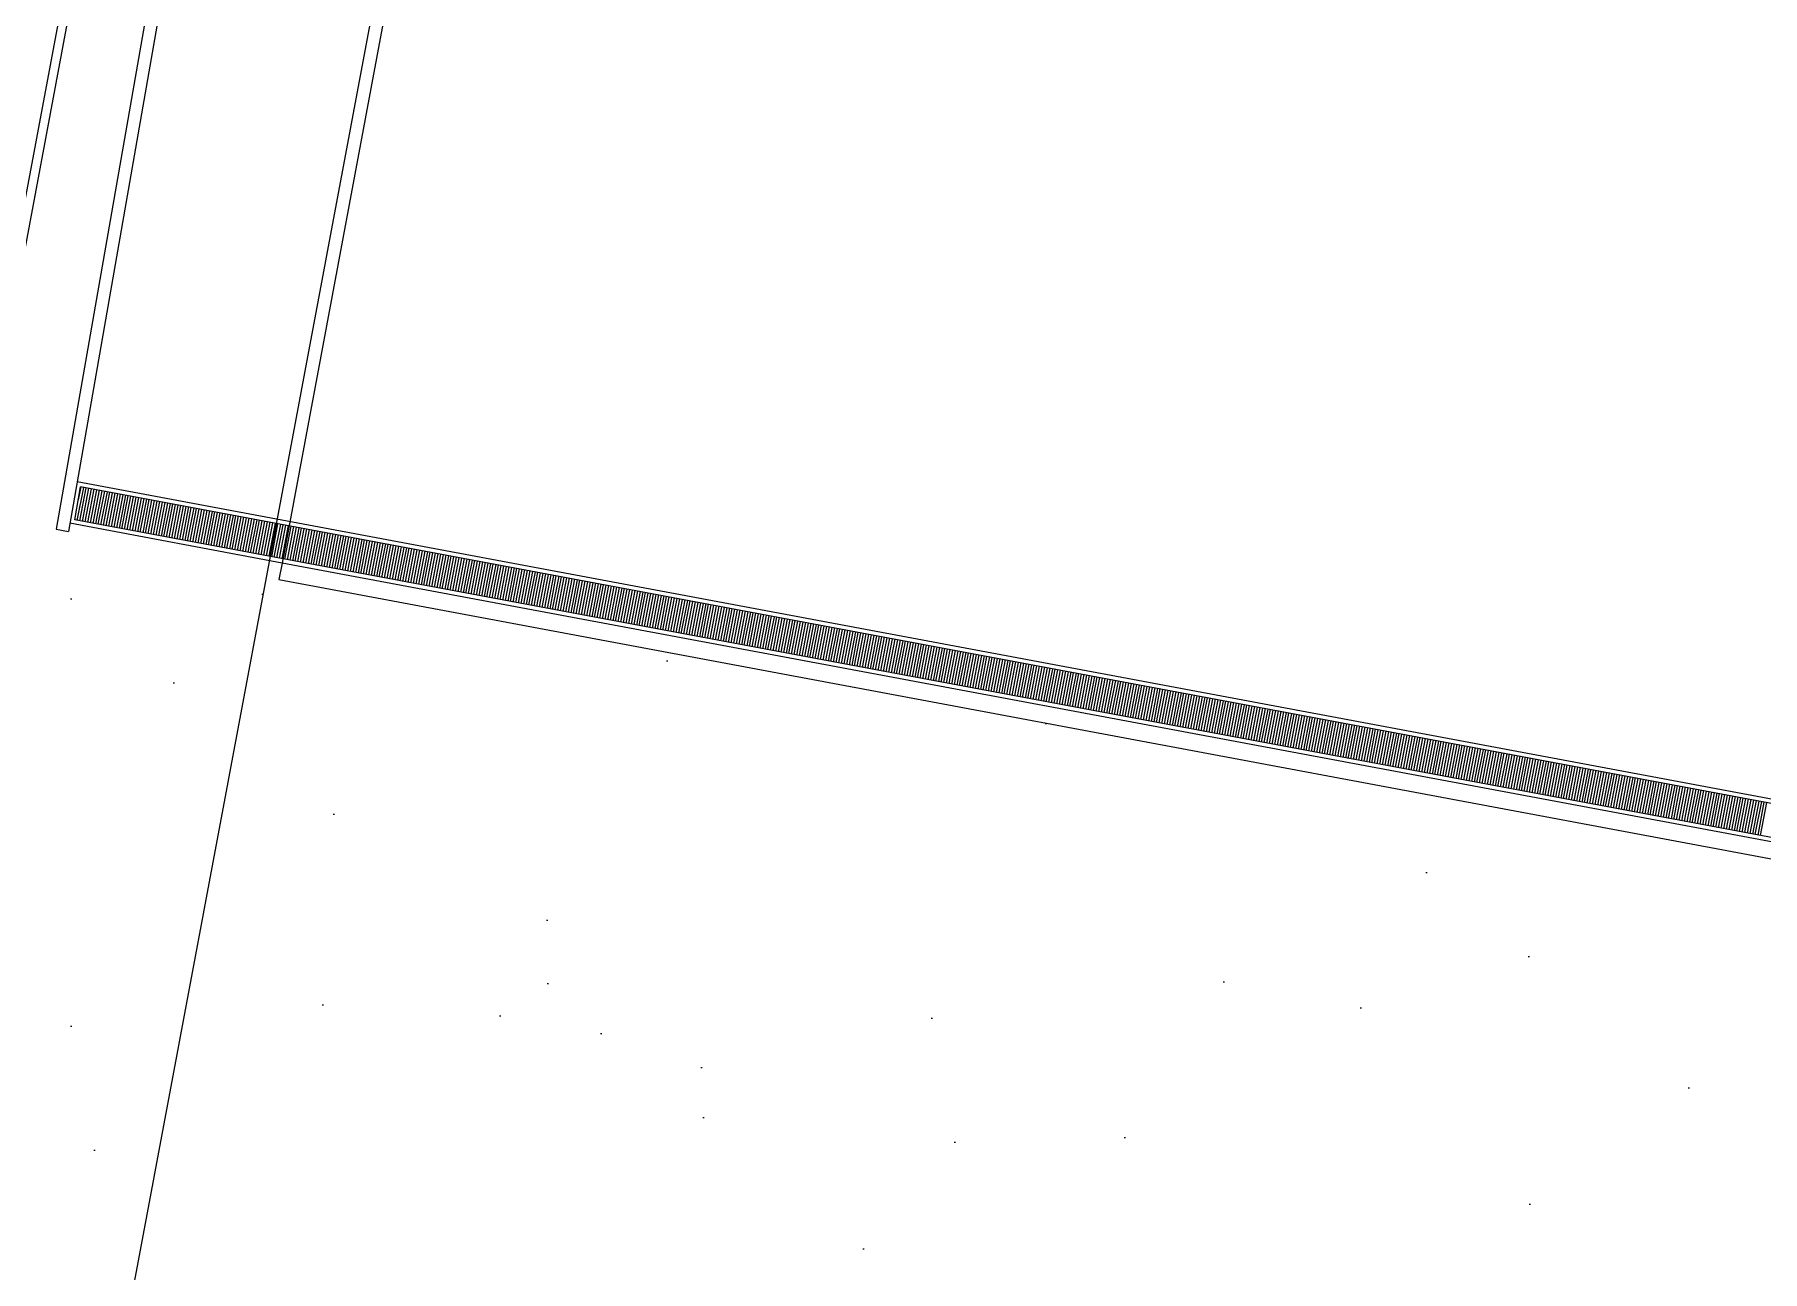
# Model space of a CAD drawing. Header units: metres. Extents: x 1796 to 2240, y -1398 to -687.
# Drawn here: x 2008.53 to 2029.07, y -1155.63 to -1140.93 of the extents above; entities that cross this region are included whole.
import ezdxf

# ---------------------------------------------------------------- set-up
doc = ezdxf.new("R2010")
doc.units = ezdxf.units.M
doc.header["$MEASUREMENT"] = 0
doc.layers.add('ARQUITETURA', color=253, linetype='CONTINUOUS')
pattern_1 = [(350.62296, (1466.5355, -762.2295), (4.08992, 4.08927), [0, -4.56, 0, -5.1, 0, -4.875]), (320.623, (1466.5355, -762.2295), (9.808834, 1.91215), [0, -2.46, 0, -4.11, 0, -1.575]), (280.623, (1464.013, -759.536), (6.39856, -6.807323), [0, -1.5, 0, -5.4, 0, -7.05]), (270.623, (1464.013, -759.536), (8.08648, -4.78256), [0, -0.75, 0, -3.54, 0, -4.05])]

msp = doc.modelspace()

# ---------------------------------------------------------------- hatches: boundary and pattern name
at = {"layer": 'ARQUITETURA'}
h = msp.add_hatch(dxfattribs=at)
h.set_pattern_fill('AR-SAND', color=116, scale=3, angle=-46.877, style=0)
h.set_pattern_definition(pattern_1)
edge = h.paths.add_edge_path()
edge.add_line((2048.41, -1161.912), (2047.65, -1163.919))
edge.add_arc((2015.073, -1249.958), 92, 69.26198, 79.43995)
edge.add_line((2031.934, -1159.516), (2031.658, -1160.99))
edge.add_line((2031.658, -1160.99), (2009.518, -1156.844))
edge.add_line((2009.518, -1156.844), (2011.289, -1147.384))
edge.add_line((2011.289, -1147.384), (2033.265, -1151.499))
edge.add_line((2033.265, -1151.499), (2037.108, -1132.566))
edge.add_line((2037.108, -1132.566), (2028.352, -1123.315))
edge.add_line((2028.352, -1123.315), (2021.935, -1122.012))
edge.add_line((2021.935, -1122.012), (2022.419, -1119.626))
edge.add_arc((2025.457, -1120.243), 3.1, 43.1229, 168.5248, ccw=False)
edge.add_line((2027.72, -1118.124), (2040.231, -1131.482))
edge.add_arc((2039.063, -1132.575), 1.6, -10.3134, 43.1255, ccw=False)
edge.add_line((2040.638, -1132.862), (2037.908, -1147.419))
edge.add_arc((2043.365, -1148.443), 5.552, 169.3787, 228.4034)
edge.add_line((2039.679, -1152.595), (2048.41, -1161.912))
h = msp.add_hatch(dxfattribs=at)
h.set_pattern_fill('AR-SAND', color=116, scale=3, angle=-46.877, style=0)
h.set_pattern_definition(pattern_1)
h.paths.add_polyline_path([(1984.128, -1141.17), (1983.915, -1144.159), (1982.84, -1144.083), (1980.118, -1171.816), (1989.506, -1172.832), (2002.464, -1175.362), (2004.71, -1163.269), (2008.192, -1163.921), (2011.436, -1147.411), (2007.825, -1146.633), (2008.106, -1145.134)])
h = msp.add_hatch(dxfattribs=at)
h.set_pattern_fill('AR-SAND', color=116, scale=3, angle=-46.877, style=0)
h.set_pattern_definition(pattern_1)
h.paths.add_polyline_path([(2008.001, -1145.115), (2011.522, -1146.142), (2011.588, -1145.787)])
h.paths.add_polyline_path([(2011.51, -1146.205), (2005.926, -1176.011), (2009.518, -1156.844), (2009.518, -1156.844), (2011.289, -1147.384)])
edge = h.paths.add_edge_path()
edge.add_line((1981.157, -1171.776), (1975.185, -1171.196))
edge.add_line((1975.185, -1171.196), (1977.014, -1152.352))
edge.add_line((1977.014, -1152.352), (1946.456, -1159.903))
edge.add_line((1946.456, -1159.903), (1949.839, -1173.594))
edge.add_arc((1971.325, -1273.05), 101.75, 84.4554, 102.19064, ccw=False)

# ---------------------------------------------------------------- linework, layer by layer
for p, q in [((2015.733, -1107.076, 0), (2008.787, -1146.813, 0)), ((2015.881, -1107.101), (2008.934, -1146.841)), ((2011.894, -1124.326), (2008.001, -1145.115)), ((2010.497, -1132.366), (2004.71, -1163.269)), ((2008.192, -1163.921), (2013.447, -1135.859)), ((2013.594, -1135.887), (2011.473, -1147.215)), ((2009.009, -1146.702), (2009.078, -1146.308)), ((2009.112, -1146.315), (2009.036, -1146.707)), ((2033.207, -1150.776), (2009.038, -1146.25)), ((2009.081, -1146.309), (2009.051, -1146.462)), ((2009.143, -1146.32), (2009.068, -1146.713)), ((2033.148, -1150.816), (2009.078, -1146.308)), ((2009.174, -1146.326), (2009.099, -1146.719)), ((2009.206, -1146.332), (2009.13, -1146.725)), ((2009.237, -1146.338), (2009.161, -1146.731)), ((2009.268, -1146.344), (2009.193, -1146.737)), ((2009.299, -1146.35), (2009.224, -1146.743)), ((2009.33, -1146.356), (2009.255, -1146.748)), ((2009.362, -1146.361), (2009.286, -1146.754)), ((2009.393, -1146.367), (2009.317, -1146.76)), ((2009.424, -1146.373), (2009.349, -1146.766)), ((2009.455, -1146.379), (2009.38, -1146.772)), ((2009.486, -1146.385), (2009.411, -1146.778)), ((2009.518, -1146.391), (2009.442, -1146.783)), ((2009.549, -1146.396), (2009.473, -1146.789)), ((2009.58, -1146.402), (2009.505, -1146.795)), ((2009.611, -1146.408), (2009.536, -1146.801)), ((2009.642, -1146.414), (2009.567, -1146.807)), ((2009.674, -1146.42), (2009.598, -1146.813)), ((2009.705, -1146.426), (2009.629, -1146.818)), ((2009.736, -1146.432), (2009.661, -1146.824)), ((2009.767, -1146.437), (2009.692, -1146.83)), ((2009.799, -1146.443), (2009.723, -1146.836)), ((2009.83, -1146.449), (2009.754, -1146.842)), ((2009.861, -1146.455), (2009.785, -1146.848)), ((2009.892, -1146.461), (2009.817, -1146.854)), ((2009.923, -1146.467), (2009.848, -1146.859)), ((2009.955, -1146.472), (2009.879, -1146.865)), ((2009.986, -1146.478), (2009.91, -1146.871)), ((2010.017, -1146.484), (2009.942, -1146.877)), ((2010.048, -1146.49), (2009.973, -1146.883)), ((2010.079, -1146.496), (2010.004, -1146.889)), ((2010.111, -1146.502), (2010.035, -1146.894)), ((2010.142, -1146.507), (2010.066, -1146.9)), ((2010.173, -1146.513), (2010.098, -1146.906)), ((2010.204, -1146.519), (2010.129, -1146.912)), ((2010.235, -1146.525), (2010.16, -1146.918)), ((2010.267, -1146.531), (2010.191, -1146.924)), ((2010.298, -1146.537), (2010.222, -1146.93)), ((2010.329, -1146.543), (2010.254, -1146.935)), ((2010.36, -1146.548), (2010.285, -1146.941)), ((2010.391, -1146.554), (2010.316, -1146.947)), ((2010.423, -1146.56), (2010.347, -1146.953)), ((2010.454, -1146.566), (2010.378, -1146.959)), ((2010.485, -1146.572), (2010.41, -1146.965)), ((2010.516, -1146.578), (2010.441, -1146.97)), ((2010.548, -1146.583), (2010.472, -1146.976)), ((2010.579, -1146.589), (2010.503, -1146.982)), ((2010.61, -1146.595), (2010.534, -1146.988)), ((2010.641, -1146.601), (2010.566, -1146.994)), ((2010.672, -1146.607), (2010.597, -1147)), ((2010.704, -1146.613), (2010.628, -1147.006)), ((2010.735, -1146.619), (2010.659, -1147.011)), ((2010.766, -1146.624), (2010.691, -1147.017)), ((2010.797, -1146.63), (2010.722, -1147.023)), ((2010.828, -1146.636), (2010.753, -1147.029)), ((2010.86, -1146.642), (2010.784, -1147.035)), ((2010.891, -1146.648), (2010.815, -1147.041)), ((2010.922, -1146.654), (2010.847, -1147.046)), ((2008.787, -1146.813, 0), (2008.934, -1146.841, 0)), ((2011.473, -1147.215), (2008.952, -1146.742)), ((2033.069, -1151.208), (2009.009, -1146.702)), ((2010.953, -1146.659), (2010.878, -1147.052)), ((2010.984, -1146.665), (2010.909, -1147.058)), ((2011.016, -1146.671), (2010.94, -1147.064)), ((2011.047, -1146.677), (2010.971, -1147.07)), ((2011.078, -1146.683), (2011.003, -1147.076)), ((2011.109, -1146.689), (2011.034, -1147.081)), ((2011.14, -1146.694), (2011.065, -1147.087)), ((2011.172, -1146.7), (2011.096, -1147.093)), ((2011.203, -1146.706), (2011.127, -1147.099)), ((2011.234, -1146.712), (2011.159, -1147.105)), ((2011.265, -1146.718), (2011.19, -1147.111)), ((2011.296, -1146.724), (2011.221, -1147.117)), ((2011.328, -1146.73), (2011.252, -1147.122)), ((2011.359, -1146.735), (2011.283, -1147.128)), ((2011.39, -1146.741), (2011.315, -1147.134)), ((2011.421, -1146.747), (2011.346, -1147.14)), ((2011.453, -1146.753), (2011.377, -1147.146)), ((2011.484, -1146.759), (2011.408, -1147.152)), ((2011.515, -1146.765), (2011.44, -1147.157)), ((2011.546, -1146.77), (2011.471, -1147.163)), ((2011.577, -1146.776), (2011.502, -1147.169)), ((2011.609, -1146.782), (2011.533, -1147.175)), ((2011.64, -1146.788), (2011.564, -1147.181)), ((2011.671, -1146.794), (2011.596, -1147.187)), ((2011.702, -1146.8), (2011.627, -1147.193)), ((2011.733, -1146.806), (2011.658, -1147.198)), ((2011.765, -1146.811), (2011.689, -1147.204)), ((2011.796, -1146.817), (2011.72, -1147.21)), ((2011.827, -1146.823), (2011.752, -1147.216)), ((2011.858, -1146.829), (2011.783, -1147.222)), ((2011.889, -1146.835), (2011.814, -1147.228)), ((2011.921, -1146.841), (2011.845, -1147.233)), ((2011.952, -1146.846), (2011.876, -1147.239)), ((2011.983, -1146.852), (2011.908, -1147.245)), ((2012.014, -1146.858), (2011.939, -1147.251)), ((2012.045, -1146.864), (2011.97, -1147.257)), ((2012.077, -1146.87), (2012.001, -1147.263)), ((2012.108, -1146.876), (2012.032, -1147.268)), ((2012.139, -1146.881), (2012.064, -1147.274)), ((2012.17, -1146.887), (2012.095, -1147.28)), ((2012.202, -1146.893), (2012.126, -1147.286)), ((2012.233, -1146.899), (2012.157, -1147.292)), ((2012.264, -1146.905), (2012.188, -1147.298)), ((2012.295, -1146.911), (2012.22, -1147.304)), ((2012.326, -1146.917), (2012.251, -1147.309)), ((2012.358, -1146.922), (2012.282, -1147.315)), ((2012.389, -1146.928), (2012.313, -1147.321)), ((2012.42, -1146.934), (2012.345, -1147.327)), ((2012.451, -1146.94), (2012.376, -1147.333)), ((2012.482, -1146.946), (2012.407, -1147.339)), ((2012.514, -1146.952), (2012.438, -1147.344)), ((2012.545, -1146.957), (2012.469, -1147.35)), ((2012.576, -1146.963), (2012.501, -1147.356)), ((2012.607, -1146.969), (2012.532, -1147.362)), ((2012.638, -1146.975), (2012.563, -1147.368)), ((2012.67, -1146.981), (2012.594, -1147.374)), ((2012.701, -1146.987), (2012.625, -1147.38)), ((2012.732, -1146.993), (2012.657, -1147.385)), ((2012.763, -1146.998), (2012.688, -1147.391)), ((2012.794, -1147.004), (2012.719, -1147.397)), ((2012.826, -1147.01), (2012.75, -1147.403)), ((2012.857, -1147.016), (2012.781, -1147.409)), ((2012.888, -1147.022), (2012.813, -1147.415)), ((2012.919, -1147.028), (2012.844, -1147.42)), ((2012.951, -1147.033), (2012.875, -1147.426)), ((2012.982, -1147.039), (2012.906, -1147.432)), ((2013.013, -1147.045), (2012.937, -1147.438)), ((2013.044, -1147.051), (2012.969, -1147.444)), ((2013.075, -1147.057), (2013, -1147.45)), ((2013.107, -1147.063), (2013.031, -1147.455)), ((2011.473, -1147.215), (2011.436, -1147.411)), ((2033.108, -1151.266), (2011.473, -1147.215)), ((2013.138, -1147.069), (2013.062, -1147.461)), ((2013.169, -1147.074), (2013.094, -1147.467)), ((2013.2, -1147.08), (2013.125, -1147.473)), ((2013.231, -1147.086), (2013.156, -1147.479)), ((2013.263, -1147.092), (2013.187, -1147.485)), ((2013.294, -1147.098), (2013.218, -1147.491)), ((2013.325, -1147.104), (2013.25, -1147.496)), ((2013.356, -1147.109), (2013.281, -1147.502)), ((2013.387, -1147.115), (2013.312, -1147.508)), ((2013.419, -1147.121), (2013.343, -1147.514)), ((2013.45, -1147.127), (2013.374, -1147.52)), ((2013.481, -1147.133), (2013.406, -1147.526)), ((2013.512, -1147.139), (2013.437, -1147.531)), ((2013.543, -1147.144), (2013.468, -1147.537)), ((2013.575, -1147.15), (2013.499, -1147.543)), ((2013.606, -1147.156), (2013.53, -1147.549)), ((2013.637, -1147.162), (2013.562, -1147.555)), ((2013.668, -1147.168), (2013.593, -1147.561)), ((2013.7, -1147.174), (2013.624, -1147.567)), ((2013.731, -1147.18), (2013.655, -1147.572)), ((2013.762, -1147.185), (2013.686, -1147.578)), ((2013.793, -1147.191), (2013.718, -1147.584)), ((2013.824, -1147.197), (2013.749, -1147.59)), ((2013.856, -1147.203), (2013.78, -1147.596)), ((2013.887, -1147.209), (2013.811, -1147.602)), ((2013.918, -1147.215), (2013.843, -1147.607)), ((2013.949, -1147.22), (2013.874, -1147.613)), ((2013.98, -1147.226), (2013.905, -1147.619)), ((2014.012, -1147.232), (2013.936, -1147.625)), ((2014.043, -1147.238), (2013.967, -1147.631)), ((2014.074, -1147.244), (2013.999, -1147.637)), ((2014.105, -1147.25), (2014.03, -1147.642)), ((2014.136, -1147.256), (2014.061, -1147.648)), ((2014.168, -1147.261), (2014.092, -1147.654)), ((2014.199, -1147.267), (2014.123, -1147.66)), ((2011.436, -1147.411), (2033.265, -1151.499)), ((2014.23, -1147.273), (2014.155, -1147.666)), ((2014.261, -1147.279), (2014.186, -1147.672)), ((2014.292, -1147.285), (2014.217, -1147.678)), ((2014.324, -1147.291), (2014.248, -1147.683)), ((2014.355, -1147.296), (2014.279, -1147.689)), ((2014.386, -1147.302), (2014.311, -1147.695)), ((2014.417, -1147.308), (2014.342, -1147.701)), ((2014.448, -1147.314), (2014.373, -1147.707)), ((2014.48, -1147.32), (2014.404, -1147.713)), ((2014.511, -1147.326), (2014.435, -1147.718)), ((2014.542, -1147.331), (2014.467, -1147.724)), ((2014.573, -1147.337), (2014.498, -1147.73)), ((2014.605, -1147.343), (2014.529, -1147.736)), ((2014.636, -1147.349), (2014.56, -1147.742)), ((2014.667, -1147.355), (2014.592, -1147.748)), ((2014.698, -1147.361), (2014.623, -1147.754)), ((2014.729, -1147.367), (2014.654, -1147.759)), ((2014.761, -1147.372), (2014.685, -1147.765)), ((2014.792, -1147.378), (2014.716, -1147.771)), ((2014.823, -1147.384), (2014.748, -1147.777)), ((2014.854, -1147.39), (2014.779, -1147.783)), ((2014.885, -1147.396), (2014.81, -1147.789)), ((2014.917, -1147.402), (2014.841, -1147.794)), ((2014.948, -1147.407), (2014.872, -1147.8)), ((2014.979, -1147.413), (2014.904, -1147.806)), ((2015.01, -1147.419), (2014.935, -1147.812)), ((2015.041, -1147.425), (2014.966, -1147.818)), ((2015.073, -1147.431), (2014.997, -1147.824)), ((2015.104, -1147.437), (2015.028, -1147.829)), ((2015.135, -1147.443), (2015.06, -1147.835)), ((2015.166, -1147.448), (2015.091, -1147.841)), ((2015.197, -1147.454), (2015.122, -1147.847)), ((2015.229, -1147.46), (2015.153, -1147.853)), ((2015.26, -1147.466), (2015.184, -1147.859)), ((2015.291, -1147.472), (2015.216, -1147.865)), ((2015.322, -1147.478), (2015.247, -1147.87)), ((2015.354, -1147.483), (2015.278, -1147.876)), ((2015.385, -1147.489), (2015.309, -1147.882)), ((2015.416, -1147.495), (2015.34, -1147.888)), ((2015.447, -1147.501), (2015.372, -1147.894)), ((2015.478, -1147.507), (2015.403, -1147.9)), ((2015.51, -1147.513), (2015.434, -1147.905)), ((2015.541, -1147.518), (2015.465, -1147.911)), ((2015.572, -1147.524), (2015.497, -1147.917)), ((2015.603, -1147.53), (2015.528, -1147.923)), ((2015.634, -1147.536), (2015.559, -1147.929)), ((2015.666, -1147.542), (2015.59, -1147.935)), ((2015.697, -1147.548), (2015.621, -1147.941)), ((2015.728, -1147.554), (2015.653, -1147.946)), ((2015.759, -1147.559), (2015.684, -1147.952)), ((2015.79, -1147.565), (2015.715, -1147.958)), ((2015.822, -1147.571), (2015.746, -1147.964)), ((2015.853, -1147.577), (2015.777, -1147.97)), ((2015.884, -1147.583), (2015.809, -1147.976)), ((2015.915, -1147.589), (2015.84, -1147.981)), ((2015.946, -1147.594), (2015.871, -1147.987)), ((2015.978, -1147.6), (2015.902, -1147.993)), ((2016.009, -1147.606), (2015.933, -1147.999)), ((2016.04, -1147.612), (2015.965, -1148.005)), ((2016.071, -1147.618), (2015.996, -1148.011)), ((2016.103, -1147.624), (2016.027, -1148.017)), ((2016.134, -1147.63), (2016.058, -1148.022)), ((2016.165, -1147.635), (2016.089, -1148.028)), ((2016.196, -1147.641), (2016.121, -1148.034)), ((2016.227, -1147.647), (2016.152, -1148.04)), ((2016.259, -1147.653), (2016.183, -1148.046)), ((2016.29, -1147.659), (2016.214, -1148.052)), ((2016.321, -1147.665), (2016.246, -1148.057)), ((2016.352, -1147.67), (2016.277, -1148.063)), ((2016.383, -1147.676), (2016.308, -1148.069)), ((2016.415, -1147.682), (2016.339, -1148.075)), ((2016.446, -1147.688), (2016.37, -1148.081)), ((2016.477, -1147.694), (2016.402, -1148.087)), ((2016.508, -1147.7), (2016.433, -1148.092)), ((2016.539, -1147.705), (2016.464, -1148.098)), ((2016.571, -1147.711), (2016.495, -1148.104)), ((2016.602, -1147.717), (2016.526, -1148.11)), ((2016.633, -1147.723), (2016.558, -1148.116)), ((2016.664, -1147.729), (2016.589, -1148.122)), ((2016.695, -1147.735), (2016.62, -1148.128)), ((2016.727, -1147.741), (2016.651, -1148.133)), ((2016.758, -1147.746), (2016.682, -1148.139)), ((2016.789, -1147.752), (2016.714, -1148.145)), ((2016.82, -1147.758), (2016.745, -1148.151)), ((2016.852, -1147.764), (2016.776, -1148.157)), ((2016.883, -1147.77), (2016.807, -1148.163)), ((2016.914, -1147.776), (2016.838, -1148.168)), ((2016.945, -1147.781), (2016.87, -1148.174)), ((2016.976, -1147.787), (2016.901, -1148.18)), ((2017.008, -1147.793), (2016.932, -1148.186)), ((2017.039, -1147.799), (2016.963, -1148.192)), ((2017.07, -1147.805), (2016.995, -1148.198)), ((2017.101, -1147.811), (2017.026, -1148.204)), ((2017.132, -1147.817), (2017.057, -1148.209)), ((2017.164, -1147.822), (2017.088, -1148.215)), ((2017.195, -1147.828), (2017.119, -1148.221)), ((2017.226, -1147.834), (2017.151, -1148.227)), ((2017.257, -1147.84), (2017.182, -1148.233)), ((2017.288, -1147.846), (2017.213, -1148.239)), ((2017.32, -1147.852), (2017.244, -1148.244)), ((2017.351, -1147.857), (2017.275, -1148.25)), ((2017.382, -1147.863), (2017.307, -1148.256)), ((2017.413, -1147.869), (2017.338, -1148.262)), ((2017.444, -1147.875), (2017.369, -1148.268)), ((2017.476, -1147.881), (2017.4, -1148.274)), ((2017.507, -1147.887), (2017.431, -1148.279)), ((2017.538, -1147.892), (2017.463, -1148.285)), ((2017.569, -1147.898), (2017.494, -1148.291)), ((2017.6, -1147.904), (2017.525, -1148.297)), ((2017.632, -1147.91), (2017.556, -1148.303)), ((2017.663, -1147.916), (2017.587, -1148.309)), ((2017.694, -1147.922), (2017.619, -1148.315)), ((2017.725, -1147.928), (2017.65, -1148.32)), ((2017.757, -1147.933), (2017.681, -1148.326)), ((2017.788, -1147.939), (2017.712, -1148.332)), ((2017.819, -1147.945), (2017.743, -1148.338)), ((2017.85, -1147.951), (2017.775, -1148.344)), ((2017.881, -1147.957), (2017.806, -1148.35)), ((2017.913, -1147.963), (2017.837, -1148.355)), ((2017.944, -1147.968), (2017.868, -1148.361)), ((2017.975, -1147.974), (2017.9, -1148.367)), ((2018.006, -1147.98), (2017.931, -1148.373)), ((2018.037, -1147.986), (2017.962, -1148.379)), ((2018.069, -1147.992), (2017.993, -1148.385)), ((2018.1, -1147.998), (2018.024, -1148.391)), ((2018.131, -1148.004), (2018.056, -1148.396)), ((2018.162, -1148.009), (2018.087, -1148.402)), ((2018.193, -1148.015), (2018.118, -1148.408)), ((2018.225, -1148.021), (2018.149, -1148.414)), ((2018.256, -1148.027), (2018.18, -1148.42)), ((2018.287, -1148.033), (2018.212, -1148.426)), ((2018.318, -1148.039), (2018.243, -1148.431)), ((2018.349, -1148.044), (2018.274, -1148.437)), ((2018.381, -1148.05), (2018.305, -1148.443)), ((2018.412, -1148.056), (2018.336, -1148.449)), ((2018.443, -1148.062), (2018.368, -1148.455)), ((2018.474, -1148.068), (2018.399, -1148.461)), ((2018.506, -1148.074), (2018.43, -1148.466)), ((2018.537, -1148.08), (2018.461, -1148.472)), ((2018.568, -1148.085), (2018.492, -1148.478)), ((2018.599, -1148.091), (2018.524, -1148.484)), ((2018.63, -1148.097), (2018.555, -1148.49)), ((2018.662, -1148.103), (2018.586, -1148.496)), ((2018.693, -1148.109), (2018.617, -1148.502)), ((2018.724, -1148.115), (2018.649, -1148.507)), ((2018.755, -1148.12), (2018.68, -1148.513)), ((2018.786, -1148.126), (2018.711, -1148.519)), ((2018.818, -1148.132), (2018.742, -1148.525)), ((2018.849, -1148.138), (2018.773, -1148.531)), ((2018.88, -1148.144), (2018.805, -1148.537)), ((2018.911, -1148.15), (2018.836, -1148.542)), ((2018.942, -1148.155), (2018.867, -1148.548)), ((2018.974, -1148.161), (2018.898, -1148.554)), ((2019.005, -1148.167), (2018.929, -1148.56)), ((2019.036, -1148.173), (2018.961, -1148.566)), ((2019.067, -1148.179), (2018.992, -1148.572)), ((2019.098, -1148.185), (2019.023, -1148.578)), ((2019.13, -1148.191), (2019.054, -1148.583)), ((2019.161, -1148.196), (2019.085, -1148.589)), ((2019.192, -1148.202), (2019.117, -1148.595)), ((2019.223, -1148.208), (2019.148, -1148.601)), ((2019.255, -1148.214), (2019.179, -1148.607)), ((2019.286, -1148.22), (2019.21, -1148.613)), ((2019.317, -1148.226), (2019.241, -1148.618)), ((2019.348, -1148.231), (2019.273, -1148.624)), ((2019.379, -1148.237), (2019.304, -1148.63)), ((2019.411, -1148.243), (2019.335, -1148.636)), ((2019.442, -1148.249), (2019.366, -1148.642)), ((2019.473, -1148.255), (2019.398, -1148.648)), ((2019.504, -1148.261), (2019.429, -1148.653)), ((2019.535, -1148.267), (2019.46, -1148.659)), ((2019.567, -1148.272), (2019.491, -1148.665)), ((2019.598, -1148.278), (2019.522, -1148.671)), ((2019.629, -1148.284), (2019.554, -1148.677)), ((2019.66, -1148.29), (2019.585, -1148.683)), ((2019.691, -1148.296), (2019.616, -1148.689)), ((2019.723, -1148.302), (2019.647, -1148.694)), ((2019.754, -1148.307), (2019.678, -1148.7)), ((2019.785, -1148.313), (2019.71, -1148.706)), ((2019.816, -1148.319), (2019.741, -1148.712)), ((2019.847, -1148.325), (2019.772, -1148.718)), ((2019.879, -1148.331), (2019.803, -1148.724)), ((2019.91, -1148.337), (2019.834, -1148.729)), ((2019.941, -1148.342), (2019.866, -1148.735)), ((2019.972, -1148.348), (2019.897, -1148.741)), ((2020.003, -1148.354), (2019.928, -1148.747)), ((2020.035, -1148.36), (2019.959, -1148.753)), ((2020.066, -1148.366), (2019.99, -1148.759)), ((2020.097, -1148.372), (2020.022, -1148.765)), ((2020.128, -1148.378), (2020.053, -1148.77)), ((2020.16, -1148.383), (2020.084, -1148.776)), ((2020.191, -1148.389), (2020.115, -1148.782)), ((2020.222, -1148.395), (2020.147, -1148.788)), ((2020.253, -1148.401), (2020.178, -1148.794)), ((2020.284, -1148.407), (2020.209, -1148.8)), ((2020.316, -1148.413), (2020.24, -1148.805)), ((2020.347, -1148.418), (2020.271, -1148.811)), ((2020.378, -1148.424), (2020.303, -1148.817)), ((2020.409, -1148.43), (2020.334, -1148.823)), ((2020.44, -1148.436), (2020.365, -1148.829)), ((2020.472, -1148.442), (2020.396, -1148.835)), ((2020.503, -1148.448), (2020.427, -1148.84)), ((2020.534, -1148.454), (2020.459, -1148.846)), ((2020.565, -1148.459), (2020.49, -1148.852)), ((2020.596, -1148.465), (2020.521, -1148.858)), ((2020.628, -1148.471), (2020.552, -1148.864)), ((2020.659, -1148.477), (2020.583, -1148.87)), ((2020.69, -1148.483), (2020.615, -1148.876)), ((2020.721, -1148.489), (2020.646, -1148.881)), ((2020.752, -1148.494), (2020.677, -1148.887)), ((2020.784, -1148.5), (2020.708, -1148.893)), ((2020.815, -1148.506), (2020.739, -1148.899)), ((2020.846, -1148.512), (2020.771, -1148.905)), ((2020.877, -1148.518), (2020.802, -1148.911)), ((2020.909, -1148.524), (2020.833, -1148.916)), ((2020.94, -1148.529), (2020.864, -1148.922)), ((2020.971, -1148.535), (2020.895, -1148.928)), ((2021.002, -1148.541), (2020.927, -1148.934)), ((2021.033, -1148.547), (2020.958, -1148.94)), ((2021.065, -1148.553), (2020.989, -1148.946)), ((2021.096, -1148.559), (2021.02, -1148.952)), ((2021.127, -1148.565), (2021.052, -1148.957)), ((2021.158, -1148.57), (2021.083, -1148.963)), ((2021.189, -1148.576), (2021.114, -1148.969)), ((2021.221, -1148.582), (2021.145, -1148.975)), ((2021.252, -1148.588), (2021.176, -1148.981)), ((2021.283, -1148.594), (2021.208, -1148.987)), ((2021.314, -1148.6), (2021.239, -1148.992)), ((2021.345, -1148.605), (2021.27, -1148.998)), ((2021.377, -1148.611), (2021.301, -1149.004)), ((2021.408, -1148.617), (2021.332, -1149.01)), ((2021.439, -1148.623), (2021.364, -1149.016)), ((2021.47, -1148.629), (2021.395, -1149.022)), ((2021.501, -1148.635), (2021.426, -1149.028)), ((2021.533, -1148.641), (2021.457, -1149.033)), ((2021.564, -1148.646), (2021.488, -1149.039)), ((2021.595, -1148.652), (2021.52, -1149.045)), ((2021.626, -1148.658), (2021.551, -1149.051)), ((2021.658, -1148.664), (2021.582, -1149.057)), ((2021.689, -1148.67), (2021.613, -1149.063)), ((2021.72, -1148.676), (2021.644, -1149.068)), ((2021.751, -1148.681), (2021.676, -1149.074)), ((2021.782, -1148.687), (2021.707, -1149.08)), ((2021.814, -1148.693), (2021.738, -1149.086)), ((2021.845, -1148.699), (2021.769, -1149.092)), ((2021.876, -1148.705), (2021.801, -1149.098)), ((2021.907, -1148.711), (2021.832, -1149.103)), ((2021.938, -1148.716), (2021.863, -1149.109)), ((2021.97, -1148.722), (2021.894, -1149.115)), ((2022.001, -1148.728), (2021.925, -1149.121)), ((2022.032, -1148.734), (2021.957, -1149.127)), ((2022.063, -1148.74), (2021.988, -1149.133)), ((2022.094, -1148.746), (2022.019, -1149.139)), ((2022.126, -1148.752), (2022.05, -1149.144)), ((2022.157, -1148.757), (2022.081, -1149.15)), ((2022.188, -1148.763), (2022.113, -1149.156)), ((2022.219, -1148.769), (2022.144, -1149.162)), ((2022.25, -1148.775), (2022.175, -1149.168)), ((2022.282, -1148.781), (2022.206, -1149.174)), ((2022.313, -1148.787), (2022.237, -1149.179)), ((2022.344, -1148.792), (2022.269, -1149.185)), ((2022.375, -1148.798), (2022.3, -1149.191)), ((2022.407, -1148.804), (2022.331, -1149.197)), ((2022.438, -1148.81), (2022.362, -1149.203)), ((2022.469, -1148.816), (2022.393, -1149.209)), ((2022.5, -1148.822), (2022.425, -1149.215)), ((2022.531, -1148.828), (2022.456, -1149.22)), ((2022.563, -1148.833), (2022.487, -1149.226)), ((2022.594, -1148.839), (2022.518, -1149.232)), ((2022.625, -1148.845), (2022.55, -1149.238)), ((2022.656, -1148.851), (2022.581, -1149.244)), ((2022.687, -1148.857), (2022.612, -1149.25)), ((2022.719, -1148.863), (2022.643, -1149.255)), ((2022.75, -1148.868), (2022.674, -1149.261)), ((2022.781, -1148.874), (2022.706, -1149.267)), ((2022.812, -1148.88), (2022.737, -1149.273)), ((2022.843, -1148.886), (2022.768, -1149.279)), ((2022.875, -1148.892), (2022.799, -1149.285)), ((2022.906, -1148.898), (2022.83, -1149.29)), ((2022.937, -1148.903), (2022.862, -1149.296)), ((2022.968, -1148.909), (2022.893, -1149.302)), ((2022.999, -1148.915), (2022.924, -1149.308)), ((2023.031, -1148.921), (2022.955, -1149.314)), ((2023.062, -1148.927), (2022.986, -1149.32)), ((2023.093, -1148.933), (2023.018, -1149.326)), ((2023.124, -1148.939), (2023.049, -1149.331)), ((2023.155, -1148.944), (2023.08, -1149.337)), ((2023.187, -1148.95), (2023.111, -1149.343)), ((2023.218, -1148.956), (2023.142, -1149.349)), ((2023.249, -1148.962), (2023.174, -1149.355)), ((2023.28, -1148.968), (2023.205, -1149.361)), ((2023.312, -1148.974), (2023.236, -1149.366)), ((2023.343, -1148.979), (2023.267, -1149.372)), ((2023.374, -1148.985), (2023.299, -1149.378)), ((2023.405, -1148.991), (2023.33, -1149.384)), ((2023.436, -1148.997), (2023.361, -1149.39)), ((2023.468, -1149.003), (2023.392, -1149.396)), ((2023.499, -1149.009), (2023.423, -1149.402)), ((2023.53, -1149.015), (2023.455, -1149.407)), ((2023.561, -1149.02), (2023.486, -1149.413)), ((2023.592, -1149.026), (2023.517, -1149.419)), ((2023.624, -1149.032), (2023.548, -1149.425)), ((2023.655, -1149.038), (2023.579, -1149.431)), ((2023.686, -1149.044), (2023.611, -1149.437)), ((2023.717, -1149.05), (2023.642, -1149.442)), ((2023.748, -1149.055), (2023.673, -1149.448)), ((2023.78, -1149.061), (2023.704, -1149.454)), ((2023.811, -1149.067), (2023.735, -1149.46)), ((2023.842, -1149.073), (2023.767, -1149.466)), ((2023.873, -1149.079), (2023.798, -1149.472)), ((2023.904, -1149.085), (2023.829, -1149.477)), ((2023.936, -1149.091), (2023.86, -1149.483)), ((2023.967, -1149.096), (2023.891, -1149.489)), ((2023.998, -1149.102), (2023.923, -1149.495)), ((2024.029, -1149.108), (2023.954, -1149.501)), ((2024.061, -1149.114), (2023.985, -1149.507)), ((2024.092, -1149.12), (2024.016, -1149.513)), ((2024.123, -1149.126), (2024.047, -1149.518)), ((2024.154, -1149.131), (2024.079, -1149.524)), ((2024.185, -1149.137), (2024.11, -1149.53)), ((2024.217, -1149.143), (2024.141, -1149.536)), ((2024.248, -1149.149), (2024.172, -1149.542)), ((2024.279, -1149.155), (2024.204, -1149.548)), ((2024.31, -1149.161), (2024.235, -1149.553)), ((2024.341, -1149.166), (2024.266, -1149.559)), ((2024.373, -1149.172), (2024.297, -1149.565)), ((2024.404, -1149.178), (2024.328, -1149.571)), ((2024.435, -1149.184), (2024.36, -1149.577)), ((2024.466, -1149.19), (2024.391, -1149.583)), ((2024.497, -1149.196), (2024.422, -1149.589)), ((2024.529, -1149.202), (2024.453, -1149.594)), ((2024.56, -1149.207), (2024.484, -1149.6)), ((2024.591, -1149.213), (2024.516, -1149.606)), ((2024.622, -1149.219), (2024.547, -1149.612)), ((2024.653, -1149.225), (2024.578, -1149.618)), ((2024.685, -1149.231), (2024.609, -1149.624)), ((2024.716, -1149.237), (2024.64, -1149.629)), ((2024.747, -1149.242), (2024.672, -1149.635)), ((2024.778, -1149.248), (2024.703, -1149.641)), ((2024.81, -1149.254), (2024.734, -1149.647)), ((2024.841, -1149.26), (2024.765, -1149.653)), ((2024.872, -1149.266), (2024.796, -1149.659)), ((2024.903, -1149.272), (2024.828, -1149.664)), ((2024.934, -1149.278), (2024.859, -1149.67)), ((2024.966, -1149.283), (2024.89, -1149.676)), ((2024.997, -1149.289), (2024.921, -1149.682)), ((2025.028, -1149.295), (2024.953, -1149.688)), ((2025.059, -1149.301), (2024.984, -1149.694)), ((2025.09, -1149.307), (2025.015, -1149.7)), ((2025.122, -1149.313), (2025.046, -1149.705)), ((2025.153, -1149.318), (2025.077, -1149.711)), ((2025.184, -1149.324), (2025.109, -1149.717)), ((2025.215, -1149.33), (2025.14, -1149.723)), ((2025.246, -1149.336), (2025.171, -1149.729)), ((2025.278, -1149.342), (2025.202, -1149.735)), ((2025.309, -1149.348), (2025.233, -1149.74)), ((2025.34, -1149.353), (2025.265, -1149.746)), ((2025.371, -1149.359), (2025.296, -1149.752)), ((2025.402, -1149.365), (2025.327, -1149.758)), ((2025.434, -1149.371), (2025.358, -1149.764)), ((2025.465, -1149.377), (2025.389, -1149.77)), ((2025.496, -1149.383), (2025.421, -1149.776)), ((2025.527, -1149.389), (2025.452, -1149.781)), ((2025.559, -1149.394), (2025.483, -1149.787)), ((2025.59, -1149.4), (2025.514, -1149.793)), ((2025.621, -1149.406), (2025.545, -1149.799)), ((2025.652, -1149.412), (2025.577, -1149.805)), ((2025.683, -1149.418), (2025.608, -1149.811)), ((2025.715, -1149.424), (2025.639, -1149.816)), ((2025.746, -1149.429), (2025.67, -1149.822)), ((2025.777, -1149.435), (2025.702, -1149.828)), ((2025.808, -1149.441), (2025.733, -1149.834)), ((2025.839, -1149.447), (2025.764, -1149.84)), ((2025.871, -1149.453), (2025.795, -1149.846)), ((2025.902, -1149.459), (2025.826, -1149.851)), ((2025.933, -1149.465), (2025.858, -1149.857)), ((2025.964, -1149.47), (2025.889, -1149.863)), ((2025.995, -1149.476), (2025.92, -1149.869)), ((2026.027, -1149.482), (2025.951, -1149.875)), ((2026.058, -1149.488), (2025.982, -1149.881)), ((2026.089, -1149.494), (2026.014, -1149.887)), ((2026.12, -1149.5), (2026.045, -1149.892)), ((2026.151, -1149.505), (2026.076, -1149.898)), ((2026.183, -1149.511), (2026.107, -1149.904)), ((2026.214, -1149.517), (2026.138, -1149.91)), ((2026.245, -1149.523), (2026.17, -1149.916)), ((2026.276, -1149.529), (2026.201, -1149.922)), ((2026.307, -1149.535), (2026.232, -1149.927)), ((2026.339, -1149.54), (2026.263, -1149.933)), ((2026.37, -1149.546), (2026.294, -1149.939)), ((2026.401, -1149.552), (2026.326, -1149.945)), ((2026.432, -1149.558), (2026.357, -1149.951)), ((2026.464, -1149.564), (2026.388, -1149.957)), ((2026.495, -1149.57), (2026.419, -1149.963)), ((2026.526, -1149.576), (2026.451, -1149.968)), ((2026.557, -1149.581), (2026.482, -1149.974)), ((2026.588, -1149.587), (2026.513, -1149.98)), ((2026.62, -1149.593), (2026.544, -1149.986)), ((2026.651, -1149.599), (2026.575, -1149.992)), ((2026.682, -1149.605), (2026.607, -1149.998)), ((2026.713, -1149.611), (2026.638, -1150.003)), ((2026.744, -1149.616), (2026.669, -1150.009)), ((2026.776, -1149.622), (2026.7, -1150.015)), ((2026.807, -1149.628), (2026.731, -1150.021)), ((2026.838, -1149.634), (2026.763, -1150.027)), ((2026.869, -1149.64), (2026.794, -1150.033)), ((2026.9, -1149.646), (2026.825, -1150.039)), ((2026.932, -1149.652), (2026.856, -1150.044)), ((2026.963, -1149.657), (2026.887, -1150.05)), ((2026.994, -1149.663), (2026.919, -1150.056)), ((2027.025, -1149.669), (2026.95, -1150.062)), ((2027.056, -1149.675), (2026.981, -1150.068)), ((2027.088, -1149.681), (2027.012, -1150.074)), ((2027.119, -1149.687), (2027.043, -1150.079)), ((2027.15, -1149.692), (2027.075, -1150.085)), ((2027.181, -1149.698), (2027.106, -1150.091)), ((2027.213, -1149.704), (2027.137, -1150.097)), ((2027.244, -1149.71), (2027.168, -1150.103)), ((2027.275, -1149.716), (2027.199, -1150.109)), ((2027.306, -1149.722), (2027.231, -1150.114)), ((2027.337, -1149.727), (2027.262, -1150.12)), ((2027.369, -1149.733), (2027.293, -1150.126)), ((2027.4, -1149.739), (2027.324, -1150.132)), ((2027.431, -1149.745), (2027.356, -1150.138)), ((2027.462, -1149.751), (2027.387, -1150.144)), ((2027.493, -1149.757), (2027.418, -1150.15)), ((2027.525, -1149.763), (2027.449, -1150.155)), ((2027.556, -1149.768), (2027.48, -1150.161)), ((2027.587, -1149.774), (2027.512, -1150.167)), ((2027.618, -1149.78), (2027.543, -1150.173)), ((2027.649, -1149.786), (2027.574, -1150.179)), ((2027.681, -1149.792), (2027.605, -1150.185)), ((2027.712, -1149.798), (2027.636, -1150.19)), ((2027.743, -1149.803), (2027.668, -1150.196)), ((2027.774, -1149.809), (2027.699, -1150.202)), ((2027.805, -1149.815), (2027.73, -1150.208)), ((2027.837, -1149.821), (2027.761, -1150.214)), ((2027.868, -1149.827), (2027.792, -1150.22)), ((2027.899, -1149.833), (2027.824, -1150.226)), ((2027.93, -1149.839), (2027.855, -1150.231)), ((2027.962, -1149.844), (2027.886, -1150.237)), ((2027.993, -1149.85), (2027.917, -1150.243)), ((2028.024, -1149.856), (2027.948, -1150.249)), ((2028.055, -1149.862), (2027.98, -1150.255)), ((2028.086, -1149.868), (2028.011, -1150.261)), ((2028.118, -1149.874), (2028.042, -1150.266)), ((2028.149, -1149.879), (2028.073, -1150.272)), ((2028.18, -1149.885), (2028.105, -1150.278)), ((2028.211, -1149.891), (2028.136, -1150.284)), ((2028.242, -1149.897), (2028.167, -1150.29)), ((2028.274, -1149.903), (2028.198, -1150.296)), ((2028.305, -1149.909), (2028.229, -1150.301)), ((2028.336, -1149.914), (2028.261, -1150.307)), ((2028.367, -1149.92), (2028.292, -1150.313)), ((2028.398, -1149.926), (2028.323, -1150.319)), ((2028.43, -1149.932), (2028.354, -1150.325)), ((2028.461, -1149.938), (2028.385, -1150.331)), ((2028.492, -1149.944), (2028.417, -1150.337)), ((2028.523, -1149.95), (2028.448, -1150.342)), ((2028.554, -1149.955), (2028.479, -1150.348)), ((2028.586, -1149.961), (2028.51, -1150.354)), ((2028.617, -1149.967), (2028.541, -1150.36)), ((2028.648, -1149.973), (2028.573, -1150.366)), ((2028.679, -1149.979), (2028.604, -1150.372)), ((2028.711, -1149.985), (2028.635, -1150.377)), ((2028.742, -1149.99), (2028.666, -1150.383)), ((2028.773, -1149.996), (2028.697, -1150.389)), ((2028.804, -1150.002), (2028.729, -1150.395)), ((2028.835, -1150.008), (2028.76, -1150.401)), ((2028.867, -1150.014), (2028.791, -1150.407)), ((2028.898, -1150.02), (2028.822, -1150.413)), ((2028.929, -1150.026), (2028.854, -1150.418)), ((2028.96, -1150.031), (2028.885, -1150.424)), ((2028.991, -1150.037), (2028.916, -1150.43)), ((2029.023, -1150.043), (2028.947, -1150.436)), ((2029.054, -1150.049), (2028.978, -1150.442)), ((2029.085, -1150.055), (2029.01, -1150.448)), ((2029.116, -1150.061), (2029.041, -1150.453))]:
    msp.add_line(p, q, dxfattribs=at)

doc.saveas('drawing.dxf')
